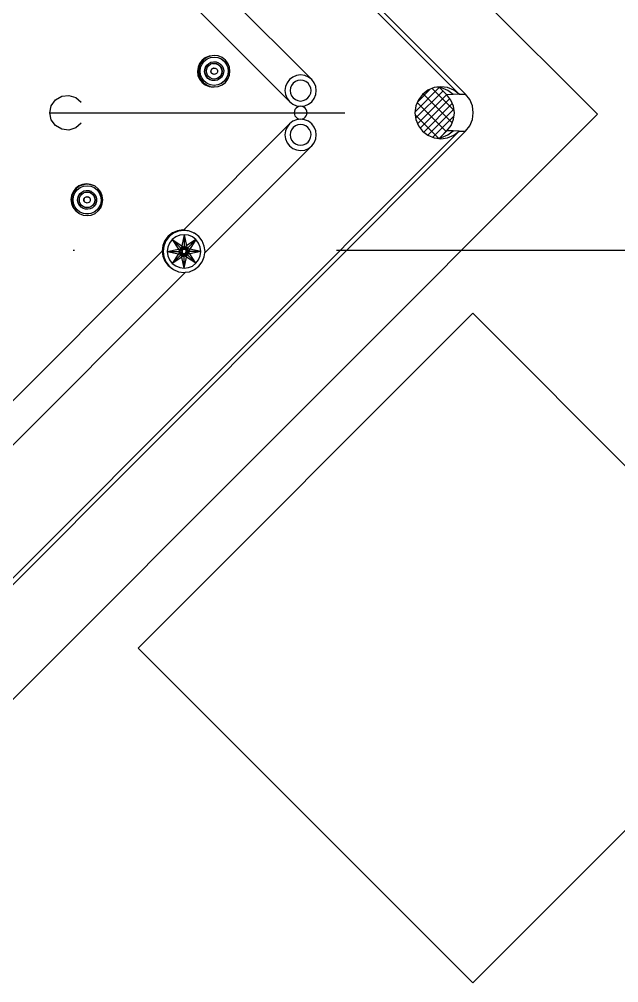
# Model space of a CAD drawing. Extents: x -32840 to 422982, y 280745 to 888746.
# Drawn here: x 237089 to 237660, y 392135 to 393051 of the extents above; entities that cross this region are included whole.
import ezdxf

# ---------------------------------------------------------------- set-up
doc = ezdxf.new("R2010")
doc.units = 0
doc.header["$LTSCALE"] = 1000
doc.linetypes.add('CONTINOUS', pattern=[0])
doc.linetypes.add('DASHDOT', pattern=[1, 0.5, -0.25, 0, -0.25])
for name, color, linetype in [('A - 100_CH$0$A_FURNITURE LAYOUT', 36, 'Continuous'), ('A-GRID', 31, 'DASHDOT'), ('A-GRID NO', 40, 'CONTINOUS')]:
    doc.layers.add(name, color=color, linetype=linetype)

# ---------------------------------------------------------------- blocks, each defined once
blk = doc.blocks.new('A - 101_CH$0$ccccccccccc333333333')
for p, q in [((392593.42, -281295.05), (392593.42, -281154.51)), ((392580.82, -281169.89), (392580.82, -281278.22)), ((392581.52, -281169.22), (392581.52, -281278.88)), ((392561.96, -281187.19), (392561.96, -281260.92)), ((392566.67, -281187.19), (392566.67, -281260.92)), ((392534.64, -281237.46), (392535.23, -281236.55)), ((392535.23, -281236.55), (392536.14, -281235.96)), ((392535.23, -281236.55), (392559.6, -281260.92)), ((392536.14, -281235.96), (392537.21, -281235.79)), ((392537.21, -281235.79), (392538.26, -281236.06)), ((392538.26, -281236.06), (392539.1, -281236.73)), ((392539.1, -281236.73), (392539.61, -281237.69)), ((392534.47, -281238.53), (392534.64, -281237.46)), ((392539.61, -281237.69), (392539.68, -281238.77)), ((392534.74, -281239.58), (392534.47, -281238.53)), ((392535.41, -281240.42), (392534.74, -281239.58)), ((392536.37, -281240.93), (392535.41, -281240.42)), ((392537.45, -281241), (392536.37, -281240.93)), ((392527.87, -281248.53), (392527.63, -281249.09)), ((392528.24, -281248.04), (392527.87, -281248.53)), ((392528.26, -281248.14), (392527.89, -281248.63)), ((392528.09, -281248.74), (392528.43, -281248.3)), ((392528.73, -281247.66), (392528.24, -281248.04)), ((392528.75, -281247.76), (392528.26, -281248.14)), ((392528.43, -281248.3), (392528.87, -281247.96)), ((392529.3, -281247.43), (392528.73, -281247.66)), ((392529.32, -281247.52), (392528.75, -281247.76)), ((392528.87, -281247.96), (392529.38, -281247.75)), ((392529.13, -281248.62), (392529.46, -281248.45)), ((392529.14, -281248.64), (392529.47, -281248.47)), ((392529.91, -281247.35), (392529.3, -281247.43)), ((392529.94, -281247.44), (392529.32, -281247.52)), ((392529.38, -281247.75), (392529.94, -281247.68)), ((392529.46, -281248.45), (392529.82, -281248.37)), ((392529.47, -281248.47), (392529.83, -281248.39)), ((392529.82, -281248.37), (392530.19, -281248.39)), ((392529.83, -281248.39), (392530.2, -281248.41)), ((392530.52, -281247.43), (392529.91, -281247.35)), ((392530.55, -281247.52), (392529.94, -281247.44)), ((392529.94, -281247.68), (392530.49, -281247.75)), ((392530.19, -281248.39), (392530.55, -281248.51)), ((392530.2, -281248.41), (392530.55, -281248.53)), ((392530.49, -281247.75), (392531, -281247.96)), ((392531.09, -281247.66), (392530.52, -281247.43)), ((392531.12, -281247.76), (392530.55, -281247.52)), ((392530.55, -281248.51), (392530.86, -281248.71)), ((392530.55, -281248.53), (392530.86, -281248.73)), ((392531, -281247.96), (392531.44, -281248.3)), ((392531.58, -281248.04), (392531.09, -281247.66)), ((392531.61, -281248.14), (392531.12, -281247.76)), ((392531.44, -281248.3), (392531.78, -281248.74)), ((392531.95, -281248.53), (392531.58, -281248.04)), ((392531.99, -281248.63), (392531.61, -281248.14)), ((392532.19, -281249.09), (392531.95, -281248.53)), ((392554.99, -281248.37), (392554.76, -281248.94)), ((392555.13, -281248.47), (392554.89, -281249.05)), ((392555.37, -281247.89), (392554.99, -281248.37)), ((392555.5, -281247.98), (392555.13, -281248.47)), ((392555.33, -281248.59), (392555.67, -281248.15)), ((392555.86, -281247.51), (392555.37, -281247.89)), ((392555.99, -281247.61), (392555.5, -281247.98)), ((392555.67, -281248.15), (392556.11, -281247.81)), ((392556.42, -281247.27), (392555.86, -281247.51)), ((392556.57, -281247.37), (392555.99, -281247.61)), ((392556.07, -281248.71), (392556.35, -281248.46)), ((392556.1, -281248.73), (392556.38, -281248.48)), ((392556.11, -281247.81), (392556.63, -281247.6)), ((392556.35, -281248.46), (392556.68, -281248.3)), ((392556.38, -281248.48), (392556.71, -281248.32)), ((392557.03, -281247.19), (392556.42, -281247.27)), ((392557.18, -281247.29), (392556.57, -281247.37)), ((392556.61, -281248.62), (392556.9, -281248.51)), ((392556.63, -281247.6), (392557.18, -281247.53)), ((392556.68, -281248.3), (392557.04, -281248.22)), ((392556.71, -281248.32), (392557.07, -281248.24)), ((392556.9, -281248.51), (392557.2, -281248.47)), ((392557.65, -281247.27), (392557.03, -281247.19)), ((392557.04, -281248.22), (392557.41, -281248.24)), ((392557.07, -281248.24), (392557.44, -281248.26)), ((392557.79, -281247.37), (392557.18, -281247.29)), ((392557.18, -281247.53), (392557.73, -281247.6)), ((392557.2, -281248.47), (392557.51, -281248.52)), ((392557.41, -281248.24), (392557.77, -281248.36)), ((392557.44, -281248.26), (392557.79, -281248.38)), ((392557.79, -281248.64), (392557.51, -281248.52)), ((392558.21, -281247.51), (392557.65, -281247.27)), ((392557.73, -281247.6), (392558.24, -281247.81)), ((392557.77, -281248.36), (392557.79, -281248.38)), ((392558.36, -281247.61), (392557.79, -281247.37)), ((392557.79, -281248.38), (392558.08, -281248.56)), ((392558.36, -281247.61), (392558.21, -281247.51)), ((392558.24, -281247.81), (392558.69, -281248.15)), ((392558.24, -281247.81), (392558.66, -281248.13)), ((392558.24, -281247.81), (392558.24, -281247.81)), ((392558.85, -281247.98), (392558.36, -281247.61)), ((392558.66, -281248.13), (392558.99, -281248.57)), ((392558.69, -281248.15), (392559.02, -281248.59)), ((392559.23, -281248.47), (392558.85, -281247.98)), ((392559.47, -281249.05), (392559.23, -281248.47)), ((392527.63, -281249.09), (392527.55, -281249.7)), ((392527.55, -281249.7), (392527.63, -281250.31)), ((392527.65, -281249.2), (392527.57, -281249.81)), ((392527.57, -281249.81), (392527.65, -281250.42)), ((392527.89, -281248.63), (392527.65, -281249.2)), ((392527.81, -281249.81), (392527.88, -281249.26)), ((392527.88, -281250.34), (392527.81, -281249.81)), ((392527.88, -281249.26), (392528.09, -281248.74)), ((392528.52, -281249.9), (392528.54, -281249.53)), ((392528.52, -281249.92), (392528.54, -281249.55)), ((392528.52, -281249.92), (392528.52, -281249.9)), ((392528.6, -281250.28), (392528.52, -281249.92)), ((392528.54, -281249.53), (392528.65, -281249.17)), ((392528.54, -281249.55), (392528.66, -281249.19)), ((392528.65, -281249.17), (392528.85, -281248.86)), ((392528.66, -281249.19), (392528.86, -281248.88)), ((392528.75, -281249.79), (392528.8, -281249.48)), ((392528.79, -281250.08), (392528.75, -281249.79)), ((392528.8, -281249.48), (392528.92, -281249.2)), ((392528.85, -281248.86), (392529.13, -281248.62)), ((392528.86, -281248.88), (392529.14, -281248.64)), ((392528.92, -281249.2), (392529.12, -281248.96)), ((392529.12, -281248.96), (392529.36, -281248.77)), ((392529.36, -281248.77), (392529.65, -281248.66)), ((392529.46, -281249.79), (392529.47, -281249.67)), ((392529.46, -281249.81), (392529.48, -281249.69)), ((392529.46, -281249.81), (392529.46, -281249.79)), ((392529.47, -281249.91), (392529.46, -281249.81)), ((392529.47, -281249.67), (392529.52, -281249.55)), ((392529.48, -281249.93), (392529.47, -281249.91)), ((392529.48, -281249.69), (392529.53, -281249.57)), ((392529.53, -281250.05), (392529.48, -281249.93)), ((392529.52, -281249.55), (392529.6, -281249.45)), ((392529.53, -281249.57), (392529.6, -281249.48)), ((392529.6, -281249.45), (392529.69, -281249.38)), ((392529.6, -281249.48), (392529.7, -281249.4)), ((392529.65, -281248.66), (392529.96, -281248.63)), ((392529.69, -281249.38), (392529.81, -281249.33)), ((392529.7, -281249.4), (392529.81, -281249.35)), ((392529.81, -281249.33), (392529.93, -281249.32)), ((392529.81, -281249.35), (392529.94, -281249.34)), ((392529.93, -281249.32), (392530.05, -281249.33)), ((392529.94, -281249.34), (392530.06, -281249.35)), ((392529.96, -281248.63), (392530.27, -281248.67)), ((392530.05, -281249.33), (392530.17, -281249.38)), ((392530.06, -281249.35), (392530.17, -281249.4)), ((392530.17, -281249.38), (392530.27, -281249.45)), ((392530.17, -281249.4), (392530.27, -281249.48)), ((392530.27, -281248.67), (392530.55, -281248.8)), ((392530.27, -281249.45), (392530.34, -281249.55)), ((392530.27, -281249.48), (392530.35, -281249.57)), ((392530.34, -281249.55), (392530.39, -281249.67)), ((392530.35, -281249.57), (392530.39, -281249.69)), ((392530.39, -281249.93), (392530.35, -281250.05)), ((392530.39, -281249.69), (392530.39, -281249.67)), ((392530.39, -281249.69), (392530.41, -281249.81)), ((392530.41, -281249.81), (392530.39, -281249.93)), ((392530.55, -281248.8), (392530.79, -281248.99)), ((392530.79, -281248.99), (392530.97, -281249.24)), ((392530.86, -281248.71), (392531.1, -281248.99)), ((392530.86, -281248.73), (392531.11, -281249.01)), ((392530.97, -281249.24), (392531.08, -281249.51)), ((392531.11, -281249.81), (392531.07, -281250.12)), ((392531.12, -281249.83), (392531.07, -281250.14)), ((392531.08, -281249.51), (392531.11, -281249.81)), ((392531.08, -281249.51), (392531.09, -281249.53)), ((392531.09, -281249.53), (392531.12, -281249.83)), ((392531.1, -281248.99), (392531.27, -281249.32)), ((392531.11, -281249.01), (392531.28, -281249.34)), ((392531.28, -281249.34), (392531.27, -281249.32)), ((392531.28, -281249.34), (392531.35, -281249.7)), ((392531.35, -281249.7), (392531.33, -281250.07)), ((392531.78, -281248.74), (392531.99, -281249.24)), ((392532.22, -281249.2), (392531.99, -281248.63)), ((392531.99, -281249.24), (392532.06, -281249.79)), ((392531.99, -281249.24), (392532, -281249.26)), ((392532.06, -281249.79), (392531.99, -281250.34)), ((392532, -281249.26), (392532.07, -281249.81)), ((392532.07, -281249.81), (392532, -281250.36)), ((392532.22, -281249.2), (392532.19, -281249.09)), ((392532.3, -281249.81), (392532.22, -281249.2)), ((392532.22, -281250.42), (392532.3, -281249.81)), ((392554.76, -281248.94), (392554.68, -281249.55)), ((392554.68, -281249.55), (392554.76, -281250.16)), ((392554.89, -281249.05), (392554.81, -281249.66)), ((392554.81, -281249.66), (392554.89, -281250.27)), ((392555.05, -281249.66), (392555.12, -281249.11)), ((392555.12, -281250.21), (392555.05, -281249.66)), ((392555.12, -281249.11), (392555.33, -281248.59)), ((392555.73, -281249.74), (392555.76, -281249.37)), ((392555.81, -281250.11), (392555.73, -281249.74)), ((392555.76, -281249.37), (392555.87, -281249.02)), ((392555.76, -281249.77), (392555.78, -281249.39)), ((392555.84, -281250.13), (392555.76, -281249.77)), ((392555.78, -281249.39), (392555.9, -281249.04)), ((392555.87, -281249.02), (392556.07, -281248.71)), ((392555.9, -281249.04), (392556.1, -281248.73)), ((392556, -281249.63), (392556.04, -281249.33)), ((392556.03, -281249.94), (392556, -281249.63)), ((392556.14, -281250.23), (392556.03, -281249.94)), ((392556.04, -281249.33), (392556.17, -281249.05)), ((392556.17, -281249.05), (392556.36, -281248.8)), ((392556.36, -281248.8), (392556.61, -281248.62)), ((392556.68, -281249.64), (392556.69, -281249.51)), ((392556.69, -281249.76), (392556.68, -281249.64)), ((392556.69, -281249.51), (392556.74, -281249.4)), ((392556.74, -281249.87), (392556.69, -281249.76)), ((392556.71, -281249.66), (392556.72, -281249.54)), ((392556.72, -281249.78), (392556.71, -281249.66)), ((392556.72, -281249.54), (392556.77, -281249.42)), ((392556.77, -281249.9), (392556.72, -281249.78)), ((392556.74, -281249.4), (392556.82, -281249.3)), ((392556.82, -281249.97), (392556.74, -281249.87)), ((392556.77, -281249.42), (392556.84, -281249.32)), ((392556.84, -281249.99), (392556.77, -281249.9)), ((392556.82, -281249.3), (392556.91, -281249.23)), ((392556.84, -281249.99), (392556.82, -281249.97)), ((392556.84, -281249.32), (392556.94, -281249.25)), ((392556.91, -281249.23), (392557.03, -281249.18)), ((392556.94, -281249.25), (392557.06, -281249.2)), ((392557.03, -281249.18), (392557.15, -281249.16)), ((392557.06, -281249.2), (392557.18, -281249.18)), ((392557.15, -281249.16), (392557.27, -281249.18)), ((392557.18, -281249.18), (392557.3, -281249.2)), ((392557.27, -281249.18), (392557.39, -281249.23)), ((392557.3, -281249.2), (392557.42, -281249.25)), ((392557.42, -281249.25), (392557.39, -281249.23)), ((392557.42, -281249.25), (392557.51, -281249.32)), ((392557.51, -281249.32), (392557.59, -281249.42)), ((392557.59, -281249.9), (392557.51, -281249.99)), ((392557.59, -281249.42), (392557.64, -281249.54)), ((392557.64, -281249.78), (392557.59, -281249.9)), ((392557.64, -281249.54), (392557.65, -281249.66)), ((392557.65, -281249.66), (392557.64, -281249.78)), ((392557.79, -281248.64), (392558, -281248.82)), ((392558, -281248.82), (392558.19, -281249.07)), ((392558, -281248.82), (392558.03, -281248.84)), ((392558.03, -281248.84), (392558.22, -281249.09)), ((392558.11, -281248.58), (392558.08, -281248.56)), ((392558.11, -281248.58), (392558.35, -281248.86)), ((392558.29, -281249.97), (392558.16, -281250.25)), ((392558.19, -281249.07), (392558.3, -281249.35)), ((392558.22, -281249.09), (392558.33, -281249.37)), ((392558.33, -281249.66), (392558.29, -281249.97)), ((392558.3, -281249.35), (392558.33, -281249.66)), ((392558.36, -281249.68), (392558.32, -281249.99)), ((392558.33, -281249.37), (392558.36, -281249.68)), ((392558.35, -281248.86), (392558.52, -281249.19)), ((392558.58, -281249.92), (392558.46, -281250.27)), ((392558.52, -281249.19), (392558.6, -281249.55)), ((392558.6, -281249.55), (392558.58, -281249.92)), ((392558.99, -281248.57), (392559.21, -281249.09)), ((392559.02, -281248.59), (392559.24, -281249.11)), ((392559.21, -281249.09), (392559.28, -281249.64)), ((392559.28, -281249.64), (392559.21, -281250.19)), ((392559.24, -281249.11), (392559.31, -281249.66)), ((392559.31, -281249.66), (392559.24, -281250.21)), ((392559.55, -281249.66), (392559.47, -281249.05)), ((392559.47, -281250.27), (392559.55, -281249.66)), ((392527.65, -281250.42), (392527.63, -281250.31)), ((392527.65, -281250.42), (392527.89, -281250.99)), ((392528.09, -281250.85), (392527.88, -281250.34)), ((392527.88, -281250.36), (392527.88, -281250.34)), ((392528.09, -281250.88), (392527.88, -281250.36)), ((392527.89, -281250.99), (392528.26, -281251.49)), ((392528.43, -281251.3), (392528.09, -281250.85)), ((392528.43, -281251.32), (392528.09, -281250.88)), ((392528.87, -281251.63), (392528.43, -281251.3)), ((392528.87, -281251.66), (392528.43, -281251.32)), ((392528.76, -281250.61), (392528.6, -281250.28)), ((392529.01, -281250.89), (392528.76, -281250.61)), ((392528.89, -281250.36), (392528.79, -281250.08)), ((392528.79, -281250.09), (392528.79, -281250.08)), ((392528.9, -281250.38), (392528.79, -281250.09)), ((392529.08, -281250.61), (392528.89, -281250.36)), ((392529.08, -281250.63), (392528.9, -281250.38)), ((392529.32, -281251.09), (392529.01, -281250.89)), ((392529.32, -281250.8), (392529.08, -281250.61)), ((392529.32, -281250.82), (392529.08, -281250.63)), ((392529.6, -281250.93), (392529.32, -281250.8)), ((392529.61, -281250.95), (392529.32, -281250.82)), ((392529.67, -281251.21), (392529.32, -281251.09)), ((392529.6, -281250.15), (392529.53, -281250.05)), ((392529.7, -281250.22), (392529.6, -281250.15)), ((392529.91, -281250.97), (392529.6, -281250.93)), ((392529.91, -281250.99), (392529.61, -281250.95)), ((392530.04, -281251.23), (392529.67, -281251.21)), ((392529.81, -281250.27), (392529.7, -281250.22)), ((392529.94, -281250.28), (392529.81, -281250.27)), ((392530.21, -281250.94), (392529.91, -281250.97)), ((392530.22, -281250.96), (392529.91, -281250.99)), ((392530.06, -281250.27), (392529.94, -281250.28)), ((392530.41, -281251.15), (392530.04, -281251.23)), ((392530.17, -281250.22), (392530.06, -281250.27)), ((392530.27, -281250.15), (392530.17, -281250.22)), ((392530.5, -281250.83), (392530.21, -281250.94)), ((392530.51, -281250.85), (392530.22, -281250.96)), ((392530.35, -281250.05), (392530.27, -281250.15)), ((392530.74, -281250.98), (392530.41, -281251.15)), ((392530.75, -281250.64), (392530.5, -281250.83)), ((392530.76, -281250.66), (392530.51, -281250.85)), ((392531.01, -281250.74), (392530.74, -281250.98)), ((392530.94, -281250.4), (392530.75, -281250.64)), ((392530.95, -281250.42), (392530.76, -281250.66)), ((392531.07, -281250.12), (392530.94, -281250.4)), ((392531.07, -281250.14), (392530.95, -281250.42)), ((392531.44, -281251.3), (392531, -281251.63)), ((392531.44, -281251.32), (392531, -281251.66)), ((392531.22, -281250.43), (392531.01, -281250.74)), ((392531.33, -281250.07), (392531.22, -281250.43)), ((392531.77, -281250.85), (392531.44, -281251.3)), ((392531.78, -281250.88), (392531.44, -281251.32)), ((392531.61, -281251.49), (392531.99, -281250.99)), ((392531.99, -281250.34), (392531.77, -281250.85)), ((392532, -281250.36), (392531.78, -281250.88)), ((392531.99, -281250.99), (392532.22, -281250.42)), ((392554.76, -281250.16), (392554.99, -281250.73)), ((392554.89, -281250.27), (392555.13, -281250.84)), ((392554.99, -281250.73), (392555.37, -281251.22)), ((392555.33, -281250.72), (392555.12, -281250.21)), ((392555.13, -281250.84), (392555.5, -281251.33)), ((392555.67, -281251.17), (392555.33, -281250.72)), ((392555.5, -281251.33), (392555.37, -281251.22)), ((392555.5, -281251.33), (392555.99, -281251.71)), ((392556.09, -281251.48), (392555.67, -281251.17)), ((392555.98, -281250.44), (392555.81, -281250.11)), ((392556.01, -281250.46), (392555.84, -281250.13)), ((392556.22, -281250.71), (392555.98, -281250.44)), ((392556.25, -281250.74), (392556.01, -281250.46)), ((392556.33, -281250.48), (392556.14, -281250.23)), ((392556.25, -281250.74), (392556.22, -281250.71)), ((392556.56, -281250.94), (392556.25, -281250.74)), ((392556.54, -281250.65), (392556.33, -281250.48)), ((392556.82, -281250.77), (392556.54, -281250.65)), ((392556.57, -281250.67), (392556.54, -281250.65)), ((392556.92, -281251.05), (392556.56, -281250.94)), ((392556.85, -281250.8), (392556.57, -281250.67)), ((392557.13, -281250.82), (392556.82, -281250.77)), ((392556.91, -281250.05), (392556.84, -281249.99)), ((392557.16, -281250.84), (392556.85, -281250.8)), ((392556.94, -281250.07), (392556.91, -281250.05)), ((392557.29, -281251.08), (392556.92, -281251.05)), ((392557.06, -281250.12), (392556.94, -281250.07)), ((392557.18, -281250.13), (392557.06, -281250.12)), ((392557.43, -281250.79), (392557.13, -281250.82)), ((392557.46, -281250.81), (392557.16, -281250.84)), ((392557.3, -281250.12), (392557.18, -281250.13)), ((392557.65, -281251), (392557.29, -281251.08)), ((392557.42, -281250.07), (392557.3, -281250.12)), ((392557.51, -281249.99), (392557.42, -281250.07)), ((392557.72, -281250.67), (392557.43, -281250.79)), ((392557.75, -281250.7), (392557.46, -281250.81)), ((392557.98, -281250.83), (392557.65, -281251)), ((392557.97, -281250.49), (392557.72, -281250.67)), ((392558, -281250.51), (392557.75, -281250.7)), ((392558.16, -281250.25), (392557.97, -281250.49)), ((392558.26, -281250.58), (392557.98, -281250.83)), ((392558.19, -281250.27), (392558, -281250.51)), ((392558.32, -281249.99), (392558.19, -281250.27)), ((392558.66, -281251.14), (392558.21, -281251.48)), ((392558.69, -281251.17), (392558.24, -281251.5)), ((392558.46, -281250.27), (392558.26, -281250.58)), ((392558.36, -281251.71), (392558.85, -281251.33)), ((392558.99, -281250.7), (392558.66, -281251.14)), ((392559.02, -281250.72), (392558.69, -281251.17)), ((392558.85, -281251.33), (392559.23, -281250.84)), ((392559.21, -281250.19), (392558.99, -281250.7)), ((392559.24, -281250.21), (392559.02, -281250.72)), ((392559.23, -281250.84), (392559.47, -281250.27)), ((392528.26, -281251.49), (392528.75, -281251.86)), ((392528.75, -281251.86), (392529.32, -281252.1)), ((392529.38, -281251.85), (392528.87, -281251.63)), ((392529.38, -281251.87), (392528.87, -281251.66)), ((392529.32, -281252.1), (392529.94, -281252.18)), ((392529.93, -281251.92), (392529.38, -281251.85)), ((392529.94, -281251.94), (392529.38, -281251.87)), ((392530.48, -281251.85), (392529.93, -281251.92)), ((392530.49, -281251.87), (392529.94, -281251.94)), ((392529.94, -281252.18), (392530.55, -281252.1)), ((392531, -281251.63), (392530.48, -281251.85)), ((392531, -281251.66), (392530.49, -281251.87)), ((392530.55, -281252.1), (392531.12, -281251.86)), ((392531.12, -281251.86), (392531.61, -281251.49)), ((392555.99, -281251.71), (392556.57, -281251.95)), ((392556.6, -281251.69), (392556.09, -281251.48)), ((392556.11, -281251.5), (392556.09, -281251.48)), ((392556.63, -281251.72), (392556.11, -281251.5)), ((392556.57, -281251.95), (392557.18, -281252.03)), ((392557.15, -281251.77), (392556.6, -281251.69)), ((392557.18, -281251.79), (392556.63, -281251.72)), ((392557.7, -281251.69), (392557.15, -281251.77)), ((392557.73, -281251.72), (392557.18, -281251.79)), ((392557.18, -281252.03), (392557.79, -281251.95)), ((392558.21, -281251.48), (392557.7, -281251.69)), ((392558.24, -281251.5), (392557.73, -281251.72)), ((392557.79, -281251.95), (392558.36, -281251.71)), ((392563.7, -281258.64), (392563.14, -281258.88)), ((392564.31, -281258.56), (392563.7, -281258.64)), ((392564.92, -281258.64), (392564.31, -281258.56)), ((392565.49, -281258.88), (392564.92, -281258.64)), ((392562.27, -281259.74), (392562.04, -281260.31)), ((392562.65, -281259.25), (392562.27, -281259.74)), ((392563.14, -281258.88), (392562.65, -281259.25)), ((392562.95, -281260.13), (392562.8, -281260.51)), ((392563.2, -281259.81), (392562.95, -281260.13)), ((392563.53, -281259.56), (392563.2, -281259.81)), ((392563.91, -281259.4), (392563.53, -281259.56)), ((392564.31, -281259.35), (392563.91, -281259.4)), ((392564.72, -281259.4), (392564.31, -281259.35)), ((392565.1, -281259.56), (392564.72, -281259.4)), ((392565.43, -281259.81), (392565.1, -281259.56)), ((392565.68, -281260.13), (392565.43, -281259.81)), ((392565.98, -281259.25), (392565.49, -281258.88)), ((392565.83, -281260.51), (392565.68, -281260.13)), ((392566.36, -281259.74), (392565.98, -281259.25)), ((392566.59, -281260.31), (392566.36, -281259.74)), ((392559.6, -281260.92), (392561.27, -281262.58)), ((392562.04, -281260.31), (392561.96, -281260.92)), ((392561.96, -281260.92), (392562.04, -281261.53)), ((392562.04, -281261.53), (392562.27, -281262.1)), ((392562.8, -281260.51), (392562.74, -281260.92)), ((392562.74, -281260.92), (392562.8, -281261.32)), ((392562.8, -281261.32), (392562.95, -281261.7)), ((392565.68, -281261.7), (392565.83, -281261.32)), ((392565.89, -281260.92), (392565.83, -281260.51)), ((392565.83, -281261.32), (392565.89, -281260.92)), ((392566.36, -281262.1), (392566.59, -281261.53)), ((392566.67, -281260.92), (392566.59, -281260.31)), ((392566.59, -281261.53), (392566.67, -281260.92)), ((392533.15, -281262.73), (392532.5, -281263.23)), ((392533.19, -281262.89), (392532.54, -281263.4)), ((392533.91, -281262.42), (392533.15, -281262.73)), ((392533.95, -281262.58), (392533.19, -281262.89)), ((392534.72, -281262.31), (392533.91, -281262.42)), ((392534.77, -281262.47), (392533.95, -281262.58)), ((392535.53, -281262.42), (392534.72, -281262.31)), ((392535.59, -281262.58), (392534.77, -281262.47)), ((392536.29, -281262.73), (392535.53, -281262.42)), ((392536.35, -281262.89), (392535.59, -281262.58)), ((392536.94, -281263.23), (392536.29, -281262.73)), ((392537, -281263.4), (392536.35, -281262.89)), ((392561.01, -281263.02), (392560.98, -281263.28)), ((392561.11, -281262.79), (392561.01, -281263.02)), ((392561.27, -281262.58), (392561.11, -281262.79)), ((392561.47, -281262.43), (392561.27, -281262.58)), ((392561.27, -281262.58), (392562.65, -281263.97)), ((392561.7, -281262.33), (392561.47, -281262.43)), ((392561.96, -281262.3), (392561.7, -281262.33)), ((392562.21, -281262.33), (392561.96, -281262.3)), ((392562.44, -281262.43), (392562.21, -281262.33)), ((392562.27, -281262.1), (392562.65, -281262.58)), ((392562.65, -281262.58), (392562.44, -281262.43)), ((392562.65, -281262.58), (392563.14, -281262.96)), ((392562.8, -281262.79), (392562.65, -281262.58)), ((392562.9, -281263.02), (392562.8, -281262.79)), ((392562.93, -281263.28), (392562.9, -281263.02)), ((392562.95, -281261.7), (392563.2, -281262.03)), ((392563.14, -281262.96), (392563.7, -281263.2)), ((392563.2, -281262.03), (392563.53, -281262.28)), ((392563.53, -281262.28), (392563.91, -281262.44)), ((392563.91, -281262.44), (392564.31, -281262.49)), ((392564.31, -281262.49), (392564.72, -281262.44)), ((392564.72, -281262.44), (392565.1, -281262.28)), ((392564.92, -281263.2), (392565.49, -281262.96)), ((392565.1, -281262.28), (392565.43, -281262.03)), ((392565.43, -281262.03), (392565.68, -281261.7)), ((392565.49, -281262.96), (392565.98, -281262.58)), ((392565.98, -281262.58), (392566.36, -281262.1)), ((392485.87, -281263.28), (392532.46, -281263.28)), ((392532, -281263.88), (392531.68, -281264.64)), ((392532.03, -281264.05), (392531.72, -281264.81)), ((392532.46, -281263.28), (392532, -281263.88)), ((392532.54, -281263.4), (392532.03, -281264.05)), ((392532.58, -281264.37), (392532.33, -281264.97)), ((392532.5, -281263.23), (392532.46, -281263.28)), ((392532.98, -281263.84), (392532.58, -281264.37)), ((392533.51, -281263.44), (392532.98, -281263.84)), ((392532.98, -281263.84), (392534.32, -281265.18)), ((392532.98, -281263.84), (392533.91, -281265.27)), ((392532.98, -281263.84), (392534.41, -281264.77)), ((392534.11, -281263.19), (392533.51, -281263.44)), ((392534.77, -281263.1), (392534.11, -281263.19)), ((392534.77, -281263.1), (392534.41, -281264.77)), ((392534.77, -281263.1), (392535.13, -281264.77)), ((392535.42, -281263.19), (392534.77, -281263.1)), ((392534.77, -281263.1), (392534.77, -281265)), ((392536.55, -281263.84), (392535.13, -281264.77)), ((392536.55, -281263.84), (392535.22, -281265.18)), ((392536.03, -281263.44), (392535.42, -281263.19)), ((392536.55, -281263.84), (392535.63, -281265.27)), ((392536.55, -281263.84), (392536.03, -281263.44)), ((392536.96, -281264.37), (392536.55, -281263.84)), ((392536.98, -281263.28), (392536.94, -281263.23)), ((392537.21, -281264.97), (392536.96, -281264.37)), ((392536.98, -281263.28), (392559.6, -281263.28)), ((392537.44, -281263.88), (392536.98, -281263.28)), ((392537.5, -281264.05), (392537, -281263.4)), ((392537.76, -281264.64), (392537.44, -281263.88)), ((392537.82, -281264.81), (392537.5, -281264.05)), ((392557.56, -281264.45), (392557.32, -281265.02)), ((392557.93, -281263.97), (392557.56, -281264.45)), ((392558.42, -281263.59), (392557.93, -281263.97)), ((392558.99, -281263.36), (392558.42, -281263.59)), ((392558.81, -281264.27), (392558.49, -281264.52)), ((392559.19, -281264.12), (392558.81, -281264.27)), ((392559.6, -281263.28), (392558.99, -281263.36)), ((392559.6, -281264.06), (392559.19, -281264.12)), ((392560.21, -281263.36), (392559.6, -281263.28)), ((392560, -281264.12), (392559.6, -281264.06)), ((392560.38, -281264.27), (392560, -281264.12)), ((392560.78, -281263.59), (392560.21, -281263.36)), ((392560.71, -281264.52), (392560.38, -281264.27)), ((392561.27, -281263.97), (392560.78, -281263.59)), ((392560.98, -281263.28), (392561.01, -281263.53)), ((392561.01, -281263.53), (392561.11, -281263.76)), ((392561.11, -281263.76), (392561.27, -281263.97)), ((392561.64, -281264.45), (392561.27, -281263.97)), ((392561.27, -281263.97), (392561.47, -281264.12)), ((392561.47, -281264.12), (392561.7, -281264.22)), ((392561.88, -281265.02), (392561.64, -281264.45)), ((392561.7, -281264.22), (392561.96, -281264.25)), ((392561.96, -281264.25), (392562.21, -281264.22)), ((392562.21, -281264.22), (392562.44, -281264.12)), ((392562.44, -281264.12), (392562.65, -281263.97)), ((392562.65, -281263.97), (392562.8, -281263.76)), ((392562.65, -281263.97), (392566.67, -281267.99)), ((392562.8, -281263.76), (392562.9, -281263.53)), ((392562.9, -281263.53), (392562.93, -281263.28)), ((392563.7, -281263.2), (392564.31, -281263.28)), ((392564.31, -281263.28), (392564.92, -281263.2)), ((392531.68, -281264.64), (392531.58, -281265.46)), ((392531.58, -281265.46), (392531.68, -281266.27)), ((392531.72, -281264.81), (392531.61, -281265.63)), ((392531.61, -281265.63), (392531.72, -281266.45)), ((392532.33, -281264.97), (392532.24, -281265.63)), ((392533.91, -281265.27), (392532.24, -281265.63)), ((392532.24, -281265.63), (392534.14, -281265.63)), ((392532.24, -281265.63), (392532.33, -281266.28)), ((392533.91, -281265.99), (392532.24, -281265.63)), ((392534.32, -281265.18), (392533.91, -281265.27)), ((392533.91, -281265.27), (392534.14, -281265.63)), ((392533.91, -281265.99), (392534.14, -281265.63)), ((392534.16, -281265.47), (392534.14, -281265.63)), ((392534.14, -281265.63), (392534.16, -281265.79)), ((392534.22, -281265.31), (392534.16, -281265.47)), ((392534.16, -281265.79), (392534.22, -281265.94)), ((392534.32, -281265.18), (392534.22, -281265.31)), ((392534.31, -281265.51), (392534.3, -281265.63)), ((392534.3, -281265.63), (392534.31, -281265.75)), ((392534.36, -281265.39), (392534.31, -281265.51)), ((392534.31, -281265.75), (392534.36, -281265.87)), ((392534.41, -281264.77), (392534.32, -281265.18)), ((392534.45, -281265.08), (392534.32, -281265.18)), ((392534.43, -281265.29), (392534.36, -281265.39)), ((392534.36, -281265.87), (392534.43, -281265.96)), ((392534.41, -281264.77), (392534.77, -281265)), ((392534.53, -281265.22), (392534.43, -281265.29)), ((392534.61, -281265.02), (392534.45, -281265.08)), ((392534.46, -281265.58), (392534.45, -281265.66)), ((392534.45, -281265.66), (392534.47, -281265.74)), ((392534.48, -281265.5), (392534.46, -281265.58)), ((392534.47, -281265.74), (392534.51, -281265.81)), ((392534.53, -281265.43), (392534.48, -281265.5)), ((392534.51, -281265.81), (392534.57, -281265.87)), ((392534.65, -281265.17), (392534.53, -281265.22)), ((392534.59, -281265.37), (392534.53, -281265.43)), ((392534.57, -281265.87), (392534.64, -281265.92)), ((392534.66, -281265.33), (392534.59, -281265.37)), ((392534.77, -281265), (392534.61, -281265.02)), ((392534.64, -281265.92), (392534.72, -281265.94)), ((392534.77, -281265.15), (392534.65, -281265.17)), ((392534.74, -281265.31), (392534.66, -281265.33)), ((392534.82, -281265.32), (392534.74, -281265.31)), ((392535.13, -281264.77), (392534.77, -281265)), ((392534.93, -281265.02), (392534.77, -281265)), ((392534.89, -281265.17), (392534.77, -281265.15)), ((392534.8, -281265.94), (392534.88, -281265.92)), ((392534.9, -281265.34), (392534.82, -281265.32)), ((392534.88, -281265.92), (392534.95, -281265.89)), ((392535.01, -281265.22), (392534.89, -281265.17)), ((392534.97, -281265.38), (392534.9, -281265.34)), ((392535.08, -281265.08), (392534.93, -281265.02)), ((392534.95, -281265.89), (392535.01, -281265.83)), ((392535.03, -281265.45), (392534.97, -281265.38)), ((392535.1, -281265.29), (392535.01, -281265.22)), ((392535.01, -281265.83), (392535.06, -281265.76)), ((392535.06, -281265.52), (392535.03, -281265.45)), ((392535.08, -281265.6), (392535.06, -281265.52)), ((392535.06, -281265.76), (392535.08, -281265.68)), ((392535.22, -281265.18), (392535.08, -281265.08)), ((392535.08, -281265.68), (392535.08, -281265.6)), ((392535.18, -281265.39), (392535.1, -281265.29)), ((392535.1, -281265.96), (392535.18, -281265.87)), ((392535.13, -281264.77), (392535.22, -281265.18)), ((392535.23, -281265.51), (392535.18, -281265.39)), ((392535.18, -281265.87), (392535.23, -281265.75)), ((392535.63, -281265.27), (392535.22, -281265.18)), ((392535.32, -281265.31), (392535.22, -281265.18)), ((392535.24, -281265.63), (392535.23, -281265.51)), ((392535.23, -281265.75), (392535.24, -281265.63)), ((392535.38, -281265.47), (392535.32, -281265.31)), ((392535.32, -281265.94), (392535.38, -281265.79)), ((392535.4, -281265.63), (392535.38, -281265.47)), ((392535.38, -281265.79), (392535.4, -281265.63)), ((392535.63, -281265.27), (392535.4, -281265.63)), ((392535.63, -281265.99), (392535.4, -281265.63)), ((392537.29, -281265.63), (392535.4, -281265.63)), ((392537.29, -281265.63), (392535.63, -281265.27)), ((392537.29, -281265.63), (392535.63, -281265.99)), ((392537.29, -281265.63), (392537.21, -281264.97)), ((392537.21, -281266.28), (392537.29, -281265.63)), ((392537.76, -281264.64), (392537.82, -281264.81)), ((392537.93, -281265.63), (392537.82, -281264.81)), ((392537.82, -281266.45), (392537.93, -281265.63)), ((392557.32, -281265.02), (392557.24, -281265.63)), ((392557.24, -281265.63), (392557.32, -281266.24)), ((392558.08, -281265.23), (392558.03, -281265.63)), ((392558.03, -281265.63), (392558.08, -281266.04)), ((392558.24, -281264.85), (392558.08, -281265.23)), ((392558.49, -281264.52), (392558.24, -281264.85)), ((392560.96, -281264.85), (392560.71, -281264.52)), ((392561.12, -281265.23), (392560.96, -281264.85)), ((392561.17, -281265.63), (392561.12, -281265.23)), ((392561.12, -281266.04), (392561.17, -281265.63)), ((392561.96, -281265.63), (392561.88, -281265.02)), ((392561.88, -281266.24), (392561.96, -281265.63)), ((392531.68, -281266.27), (392531.72, -281266.45)), ((392531.72, -281266.45), (392532.03, -281267.21)), ((392532.03, -281267.21), (392532.54, -281267.86)), ((392532.33, -281266.28), (392532.58, -281266.89)), ((392532.58, -281266.89), (392532.98, -281267.41)), ((392532.98, -281267.41), (392533.91, -281265.99)), ((392532.98, -281267.41), (392534.32, -281266.07)), ((392532.98, -281267.41), (392534.41, -281266.49)), ((392534.32, -281266.07), (392533.91, -281265.99)), ((392534.22, -281265.94), (392534.32, -281266.07)), ((392534.41, -281266.49), (392534.32, -281266.07)), ((392534.32, -281266.07), (392534.45, -281266.18)), ((392534.41, -281266.49), (392534.77, -281266.26)), ((392534.77, -281268.15), (392534.41, -281266.49)), ((392534.43, -281265.96), (392534.53, -281266.04)), ((392534.45, -281266.18), (392534.61, -281266.24)), ((392534.53, -281266.04), (392534.65, -281266.09)), ((392534.61, -281266.24), (392534.77, -281266.26)), ((392534.65, -281266.09), (392534.77, -281266.1)), ((392534.72, -281265.94), (392534.8, -281265.94)), ((392534.77, -281266.1), (392534.89, -281266.09)), ((392534.77, -281266.26), (392534.93, -281266.24)), ((392535.13, -281266.49), (392534.77, -281266.26)), ((392534.77, -281268.15), (392534.77, -281266.26)), ((392534.77, -281268.15), (392535.13, -281266.49)), ((392534.89, -281266.09), (392535.01, -281266.04)), ((392534.93, -281266.24), (392535.08, -281266.18)), ((392535.01, -281266.04), (392535.1, -281265.96)), ((392535.08, -281266.18), (392535.22, -281266.07)), ((392535.13, -281266.49), (392535.22, -281266.07)), ((392536.55, -281267.41), (392535.13, -281266.49)), ((392535.22, -281266.07), (392535.32, -281265.94)), ((392535.63, -281265.99), (392535.22, -281266.07)), ((392536.55, -281267.41), (392535.22, -281266.07)), ((392536.55, -281267.41), (392535.63, -281265.99)), ((392536.55, -281267.41), (392536.96, -281266.89)), ((392536.96, -281266.89), (392537.21, -281266.28)), ((392537, -281267.86), (392537.5, -281267.21)), ((392537.5, -281267.21), (392537.82, -281266.45)), ((392557.32, -281266.24), (392557.56, -281266.81)), ((392557.56, -281266.81), (392557.93, -281267.3)), ((392557.93, -281267.3), (392558.42, -281267.68)), ((392558.08, -281266.04), (392558.24, -281266.42)), ((392558.24, -281266.42), (392558.49, -281266.75)), ((392558.49, -281266.75), (392558.81, -281266.99)), ((392558.81, -281266.99), (392559.19, -281267.15)), ((392559.19, -281267.15), (392559.6, -281267.21)), ((392559.6, -281267.21), (392560, -281267.15)), ((392560, -281267.15), (392560.38, -281266.99)), ((392560.38, -281266.99), (392560.71, -281266.75)), ((392560.71, -281266.75), (392560.96, -281266.42)), ((392560.78, -281267.68), (392561.27, -281267.3)), ((392560.96, -281266.42), (392561.12, -281266.04)), ((392561.27, -281267.3), (392561.64, -281266.81)), ((392561.64, -281266.81), (392561.88, -281266.24)), ((392485.87, -281267.99), (392532.71, -281267.99)), ((392532.54, -281267.86), (392532.71, -281267.99)), ((392532.71, -281267.99), (392533.19, -281268.36)), ((392532.98, -281267.41), (392533.51, -281267.82)), ((392533.19, -281268.36), (392533.95, -281268.68)), ((392533.51, -281267.82), (392534.11, -281268.07)), ((392533.95, -281268.68), (392534.77, -281268.79)), ((392534.11, -281268.07), (392534.77, -281268.15)), ((392534.77, -281268.15), (392535.42, -281268.07)), ((392534.77, -281268.79), (392535.59, -281268.68)), ((392535.42, -281268.07), (392536.03, -281267.82)), ((392535.59, -281268.68), (392536.35, -281268.36)), ((392536.03, -281267.82), (392536.55, -281267.41)), ((392536.35, -281268.36), (392536.83, -281267.99)), ((392536.83, -281267.99), (392537, -281267.86)), ((392559.6, -281267.99), (392536.83, -281267.99)), ((392558.42, -281267.68), (392558.99, -281267.91)), ((392558.99, -281267.91), (392559.6, -281267.99)), ((392559.6, -281267.99), (392560.21, -281267.91)), ((392560.21, -281267.91), (392560.78, -281267.68)), ((392575.89, -281274.44), (392574.95, -281274.83)), ((392575.47, -281280.79), (392575.47, -281274.62)), ((392578.27, -281274.59), (392575.54, -281274.59)), ((392576.9, -281274.31), (392575.89, -281274.44)), ((392577.92, -281274.44), (392576.9, -281274.31)), ((392577, -281280.5), (392577, -281274.32)), ((392578.86, -281274.83), (392577.92, -281274.44)), ((392574.14, -281275.46), (392573.51, -281276.27)), ((392573.93, -281280.63), (392573.93, -281275.72)), ((392574.95, -281274.83), (392574.14, -281275.46)), ((392579.39, -281275.36), (392574.26, -281275.36)), ((392578.54, -281279.41), (392578.54, -281274.7)), ((392579.17, -281275.07), (392578.86, -281274.83)), ((392579.46, -281275.45), (392579.17, -281275.07)), ((392579.67, -281275.46), (392579.17, -281275.07)), ((392579.46, -281275.45), (392579.46, -281276.96)), ((392579.61, -281275.65), (392579.46, -281275.45)), ((392580, -281276.58), (392579.61, -281275.65)), ((392580.3, -281276.27), (392579.67, -281275.46)), ((392573.12, -281277.21), (392572.99, -281278.22)), ((392573.51, -281276.27), (392573.12, -281277.21)), ((392579.46, -281276.9), (392573.25, -281276.9)), ((392579.46, -281276.13), (392573.62, -281276.13)), ((392579.33, -281277.95), (392579.46, -281276.96)), ((392580.13, -281277.59), (392579.46, -281276.96)), ((392580.13, -281277.59), (392580, -281276.58)), ((392580.69, -281277.21), (392580.3, -281276.27)), ((392580.82, -281278.22), (392580.69, -281277.21)), ((392572.99, -281278.22), (392573.12, -281279.24)), ((392579.13, -281278.45), (392573.02, -281278.45)), ((392579.37, -281277.68), (392573.06, -281277.68)), ((392578.34, -281279.67), (392578.95, -281278.87)), ((392578.95, -281278.87), (392579.33, -281277.95)), ((392580.82, -281278.22), (392580.13, -281277.59)), ((392580.82, -281278.22), (392581.52, -281278.88)), ((392581.39, -281279.9), (392581.52, -281278.88)), ((392578.68, -281279.22), (392573.12, -281279.22)), ((392573.12, -281279.24), (392573.51, -281280.18)), ((392577.91, -281279.99), (392573.44, -281279.99)), ((392573.51, -281280.18), (392573.75, -281280.49)), ((392576.63, -281280.66), (392577.55, -281280.27)), ((392577.55, -281280.27), (392578.34, -281279.67)), ((392580.99, -281280.86), (392581.39, -281279.9)), ((392573.75, -281280.49), (392574.13, -281280.79)), ((392573.75, -281280.49), (392574.14, -281280.99)), ((392575.79, -281280.77), (392574.11, -281280.77)), ((392574.13, -281280.79), (392575.64, -281280.79)), ((392574.13, -281280.79), (392574.33, -281280.94)), ((392574.14, -281280.99), (392574.95, -281281.62)), ((392574.33, -281280.94), (392575.26, -281281.32)), ((392574.95, -281281.62), (392575.89, -281282.01)), ((392575.26, -281281.32), (392576.26, -281281.45)), ((392575.64, -281280.79), (392576.63, -281280.66)), ((392576.26, -281281.45), (392575.64, -281280.79)), ((392576.9, -281282.14), (392576.26, -281281.45)), ((392579.54, -281282.31), (392580.36, -281281.68)), ((392580.36, -281281.68), (392580.99, -281280.86)), ((392467.9, -281282.84), (392577.56, -281282.84)), ((392468.57, -281282.14), (392576.9, -281282.14)), ((392575.89, -281282.01), (392576.9, -281282.14)), ((392576.9, -281282.14), (392577.56, -281282.84)), ((392577.56, -281282.84), (392578.59, -281282.71)), ((392578.59, -281282.71), (392579.54, -281282.31)), ((392453.19, -281295.05), (392593.42, -281295.05))]:
    blk.add_line(p, q)
blk = doc.blocks.new('CHESS')
at = {"layer": 'A - 100_CH$0$A_FURNITURE LAYOUT', "elevation": -1.03}
blk.add_lwpolyline([(253028.64, -873799.83), (253478.64, -873799.83), (253478.64, -874249.83), (253028.64, -874249.83)], close=True, dxfattribs=at)
at = {"layer": 'A - 100_CH$0$A_FURNITURE LAYOUT', "xscale": 6.314329410915386, "yscale": 6.314329410915386, "zscale": 6.314329410915386}
blk.add_blockref('A - 101_CH$0$ccccccccccc333333333', (-2225267.81, 902439.8), dxfattribs=at)
blk = doc.blocks.new('GR')
at = {"layer": 'A-GRID'}
blk.add_line((234967.87, 442680.36), (256876.27, 442680.36), dxfattribs=at)

msp = doc.modelspace()

# ---------------------------------------------------------------- block references
at = {"rotation": 45}
msp.add_blockref('CHESS', (-559585.64, 831404.55), dxfattribs=at)
at = {"layer": 'A-GRID NO'}
msp.add_blockref('GR', (-2577.25, -49849.13), dxfattribs=at)

doc.saveas('drawing.dxf')
